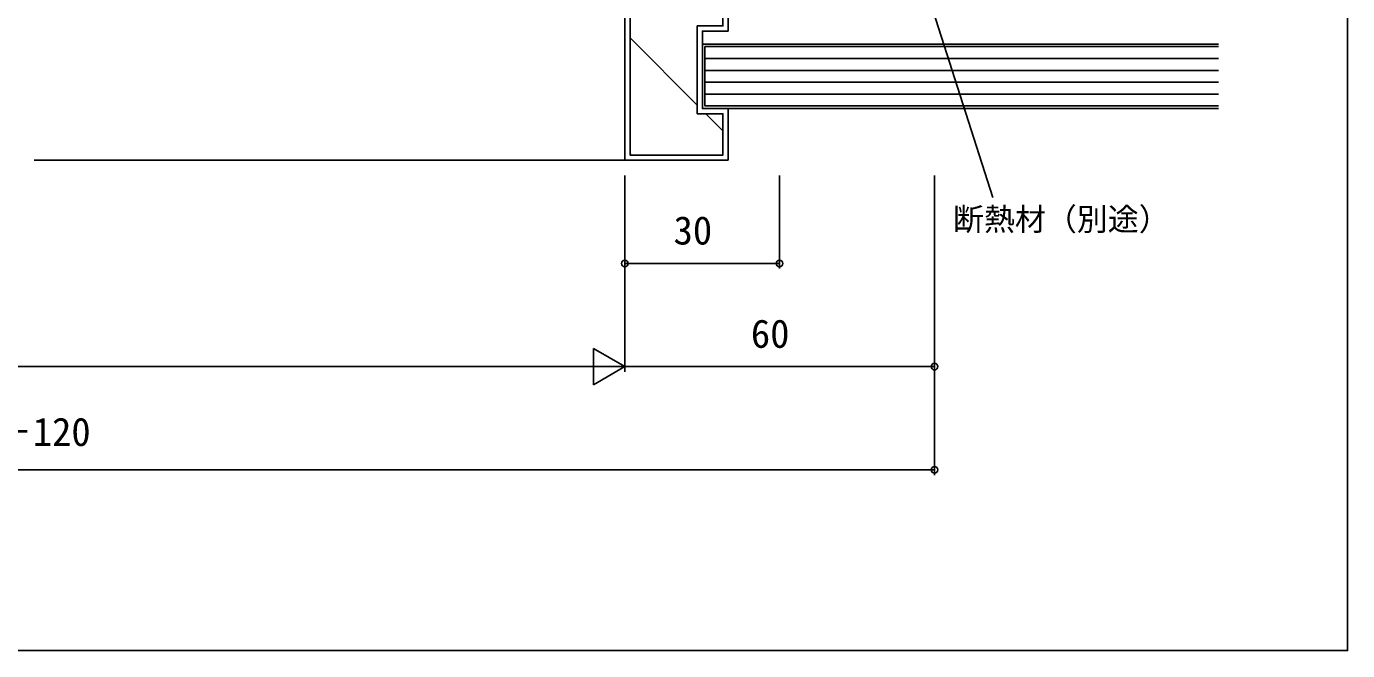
# Model space of a CAD drawing. Units: millimetres, scale not verified. Extents: x -437 to 438, y -344 to 341.
# Drawn here: x 182.2 to 438.2, y -343.8 to -222.9 of the extents above; entities that cross this region are included whole.
import ezdxf
from ezdxf.enums import TextEntityAlignment as Align

# ---------------------------------------------------------------- set-up
doc = ezdxf.new("R2010")
doc.units = ezdxf.units.MM
doc.header["$LTSCALE"] = 2
for name, color, linetype in [('0-5_YKK_D', 6, 'Continuous'), ('0-6_YKK_ZWAK', 7, 'Continuous'), ('0-7_YSS_K', 3, 'Continuous')]:
    doc.layers.add(name, color=color, linetype=linetype)
doc.styles.add('ＭＳ ゴシック', font='')
doc.styles.get('ＭＳ ゴシック').set_extended_font_data('MS Gothic')

msp = doc.modelspace()

# ---------------------------------------------------------------- linework, layer by layer
at = {"layer": '0-5_YKK_D'}
for p, q in [((298.132, -251.8), (298.132, -289.8)), ((298.132, -251.8), (298.132, -289.8)), ((298.132, -251.8), (298.132, -269.8)), ((328.132, -251.8), (328.132, -269.8)), ((358.132, -251.8), (358.132, -289.8)), ((358.132, -251.8), (358.132, -309.8)), ((298.132, -268.8), (328.132, -268.8)), ((298.132, -288.8), (292.07, -285.3)), ((292.07, -285.3), (292.07, -292.3)), ((64.152, -288.8), (291.132, -288.8)), ((298.132, -288.8), (286.008, -288.8)), ((298.132, -288.8), (292.07, -292.3)), ((298.132, -288.8), (358.132, -288.8)), ((358.132, -308.8), (-2.848, -308.8))]:
    msp.add_line(p, q, dxfattribs=at)
msp.add_lwpolyline([(352.895, -204.318), (353.672, -206.746), (369.431, -256.01)], dxfattribs=at)
for centre in [(298.132, -268.8), (328.132, -268.8), (358.132, -288.8), (358.132, -308.8)]:
    msp.add_circle(centre, 0.637, dxfattribs=at)
at = {"layer": '0-6_YKK_ZWAK'}
msp.add_lwpolyline([(-436.8, -343.8), (438.2, -343.8), (438.2, 306.2)], dxfattribs=at)
at = {"layer": '0-7_YSS_K'}
for p, q in [((299.165, -225.122), (312.165, -238.122)), ((313.665, -229.102), (413.2, -229.102)), ((313.665, -231.402), (413.2, -231.402)), ((313.665, -233.702), (413.2, -233.702)), ((313.665, -236.002), (413.2, -236.002)), ((313.846, -239.802), (317.165, -243.122)), ((299.165, -247.572), (299.395, -247.802)), ((183.685, -248.802), (298.165, -248.802))]:
    msp.add_line(p, q, dxfattribs=at)
for points in [[(318.165, -193.802), (301.165, -193.802), (301.165, -208.802), (298.165, -208.802), (298.165, -248.802), (318.165, -248.802), (318.165, -238.802), (313.165, -238.802), (313.165, -223.802), (318.165, -223.802)], [(317.165, -194.802), (302.165, -194.802), (302.165, -209.802), (299.165, -209.802), (299.165, -247.802), (317.165, -247.802), (317.165, -239.802), (312.165, -239.802), (312.165, -222.802), (317.165, -222.802)]]:
    msp.add_lwpolyline(points, close=True, dxfattribs=at)
for points in [[(413.2, -238.802), (313.165, -238.802), (313.165, -226.302), (413.2, -226.302)], [(413.2, -238.302), (313.665, -238.302), (313.665, -226.802), (413.2, -226.802)]]:
    msp.add_lwpolyline(points, dxfattribs=at)

# ---------------------------------------------------------------- texts
at = {"layer": '0-5_YKK_D', "style": 'ＭＳ ゴシック'}
for s, height, p in [('断熱材（別途）', 4.399, (361.733, -263.753)), ('30', 5.499, (307.592, -266.8)), ('60', 5.499, (322.571, -286.8)), ('躯体開口幅＝W＋120', 5.499, (127.166, -305.82))]:
    msp.add_text(s, height=height, dxfattribs=at).set_placement(p, align=Align.BOTTOM_LEFT)

doc.saveas('drawing.dxf')
